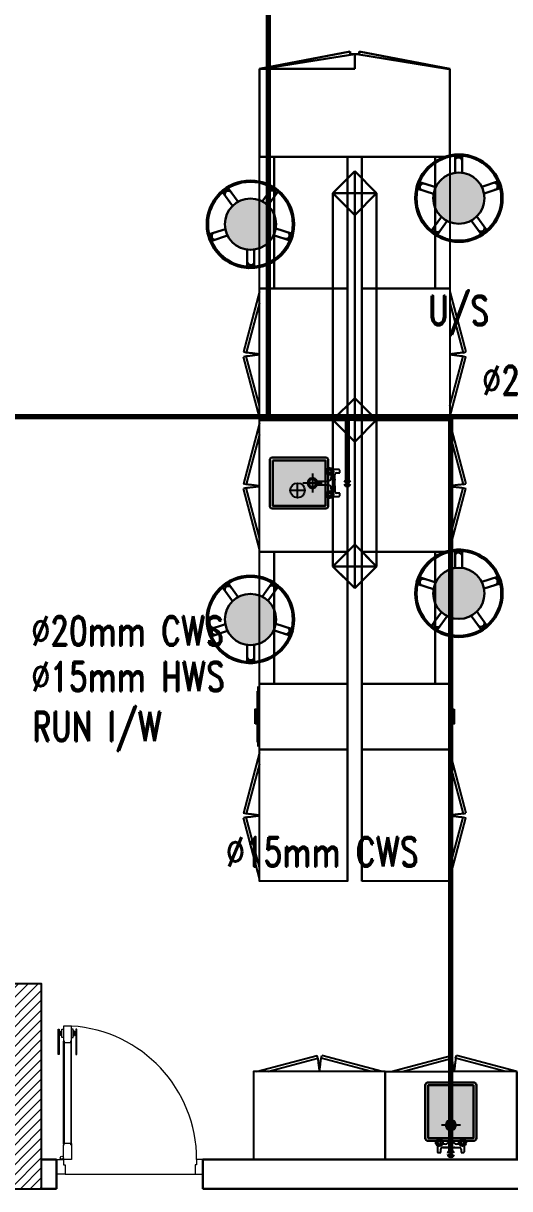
# Model space of a CAD drawing. Extents: x 800 to 995, y 398 to 804.
# Drawn here: x 874.73 to 878.06, y 708.52 to 716.48 of the extents above; entities that cross this region are included whole.
import ezdxf

# ---------------------------------------------------------------- set-up
doc = ezdxf.new("R2010")
doc.units = 0
doc.header["$MEASUREMENT"] = 0
doc.linetypes.add('ACAD_ISO02W100', pattern=[15, 12, -3])
doc.linetypes.add('DASHED', pattern=[19.05, 12.7, -6.35])
doc.layers.get('0').update_dxf_attribs({"color": 252, "linetype": 'CONTINUOUS', "lineweight": 30})
for name, color, linetype in [('-FUR', 252, 'CONTINUOUS'), ('LAYER8', 3, 'CONTINUOUS'), ('SAN', 2, 'CONTINUOUS')]:
    doc.layers.add(name, color=color, linetype=linetype)
for name, color, linetype, lineweight in [('Column', 6, 'CONTINUOUS', 25), ('DOOR', 30, 'CONTINUOUS', 9), ('hatch', 252, 'CONTINUOUS', 9), ('P-C-WATER', 5, 'CONTINUOUS', 70), ('P-TEXT', 1, 'CONTINUOUS', 25), ('Wall', 252, 'CONTINUOUS', 30)]:
    doc.layers.add(name, color=color, linetype=linetype, lineweight=lineweight)
doc.styles.add('ROMANC', font='romand.shx')

# ---------------------------------------------------------------- blocks, each defined once
blk = doc.blocks.new('YY5Y5')
at = {"layer": 'SAN', "color": 1}
for p, q in [((433.83, 542.04), (433.83, 538.56)), ((435.73, 542.41), (434.2, 542.41)), ((435.73, 540.55), (435.73, 542.41)), ((447.16, 542.41), (447.16, 540.55)), ((448.69, 542.41), (447.16, 542.41)), ((449.07, 538.56), (449.07, 542.04)), ((434.16, 537.56), (433.7, 538.02)), ((434.16, 536.15), (433.7, 535.69)), ((435.58, 537.56), (436.04, 538.02)), ((435.58, 536.15), (436.04, 535.69)), ((436.72, 537.65), (438.25, 537.65)), ((446.18, 539.55), (436.73, 539.55)), ((440.5, 535.4), (440.5, 528.74)), ((442.4, 528.74), (442.4, 535.4)), ((443.04, 539.55), (446.16, 539.55)), ((444.65, 537.65), (446.18, 537.65)), ((447.32, 537.56), (446.86, 538.02)), ((447.32, 536.15), (446.86, 535.69)), ((448.74, 537.56), (449.2, 538.02)), ((448.74, 536.15), (449.2, 535.69)), ((440.87, 528.36), (442.03, 528.36))]:
    blk.add_line(p, q, dxfattribs=at)
at = {"layer": 'SAN', "color": 1, "linetype": 'Continuous'}
blk.add_line((439.23, 539.55), (439.86, 539.55), dxfattribs=at)
at = {"layer": 'SAN', "color": 2, "linetype": 'DASHED'}
for points in [[(436.06, 527.03), (446.84, 527.03)], [(441.45, 532.42), (441.45, 521.63)]]:
    blk.add_lwpolyline(points, dxfattribs=at)
at = {"layer": 'SAN', "color": 1}
for centre, radius in [((434.87, 536.85), 2), ((434.87, 536.85), 1), ((434.87, 536.85), 0.8), ((448.03, 536.85), 2), ((448.03, 536.85), 1), ((448.03, 536.85), 0.8)]:
    blk.add_circle(centre, radius, dxfattribs=at)
for centre, radius, start, end in [((434.2, 542.04), 0.375, 90, 180), ((436.73, 540.55), 1, 180, 270), ((446.16, 540.55), 1, 270, 0), ((448.69, 542.04), 0.375, 0, 90), ((438.25, 535.4), 2.25, 0, 90), ((444.65, 535.4), 2.25, 90, 180), ((441.45, 527.03), 2.86, 109.43194, 70.56806), ((441.45, 527.03), 2.08, 117.27647, 62.72353), ((440.87, 528.74), 0.375, 180, 270), ((442.03, 528.74), 0.375, 270, 360)]:
    blk.add_arc(centre, radius, start, end, dxfattribs=at)
blk = doc.blocks.new('fd')
at = {"layer": '-FUR'}
h = blk.add_hatch(color=254, dxfattribs=at)
h.paths.add_polyline_path([(1322.6636, 576.6994), (1322.3536, 576.6994), (1322.3536, 577.0594), (1322.6636, 577.0594)], flags=16)
edge = h.paths.add_edge_path()
edge.add_line((1322.6636, 576.6794), (1322.3536, 576.6794))
edge.add_arc((1322.3536, 576.6994), 0.02, 180, 270, ccw=False)
edge.add_line((1322.3336, 576.6994), (1322.3336, 577.0594))
edge.add_arc((1322.3536, 577.0594), 0.02, 90, 180, ccw=False)
edge.add_line((1322.3536, 577.0794), (1322.6636, 577.0794))
edge.add_arc((1322.6636, 577.0594), 0.02, 0, 90, ccw=False)
edge.add_line((1322.6836, 577.0594), (1322.6836, 576.6994))
edge.add_arc((1322.6636, 576.6994), 0.02, -90, 0, ccw=False)
blk.add_hatch(color=253, dxfattribs=at).paths.add_polyline_path([(1322.6636, 577.0594), (1322.6636, 576.6994), (1322.3536, 576.6994), (1322.3536, 577.0594)])
h = blk.add_hatch(color=251, dxfattribs=at)
h.paths.add_polyline_path([(1322.6337, 577.0294), (1322.6636, 577.0594), (1322.6636, 576.6994), (1322.6336, 576.7294)])
h.paths.add_polyline_path([(1322.6336, 576.7294), (1322.6636, 576.6994), (1322.3536, 576.6994), (1322.3836, 576.7294)])
h = blk.add_hatch(color=252, dxfattribs=at)
h.paths.add_polyline_path([(1322.3836, 577.0294), (1322.3536, 577.0594), (1322.6636, 577.0594), (1322.6337, 577.0294)])
h.paths.add_polyline_path([(1322.3836, 576.7294), (1322.3536, 576.6994), (1322.3536, 577.0594), (1322.3836, 577.0294)])
for p, q in [((1322.4784, 577.2056), (1322.0597, 577.2056)), ((1322.4784, 577.2056), (1322.9597, 577.2056)), ((1322.0597, 576.6056), (1322.5097, 576.6056)), ((1322.9597, 576.6056), (1322.5097, 576.6056))]:
    blk.add_line(p, q, dxfattribs=at)
at = {"layer": '-FUR', "linetype": 'ACAD_ISO02W100'}
for p, q in [((1322.0597, 577.2056), (1322.5097, 577.2056)), ((1322.9597, 577.2056), (1322.5097, 577.2056)), ((1322.0997, 576.6056), (1322.5133, 576.4948)), ((1322.177, 576.6056), (1322.5185, 576.5141)), ((1322.8824, 576.6056), (1322.541, 576.5141)), ((1322.9597, 576.6056), (1322.5462, 576.4948)), ((1322.5185, 576.5141), (1322.5133, 576.4948)), ((1322.541, 576.5141), (1322.5462, 576.4948))]:
    blk.add_line(p, q, dxfattribs=at)
for centre, start, end in [((1324.045, 576.3727), 171.26112, 174.70691), ((1321.0144, 576.3727), 5.29309, 8.73888)]:
    blk.add_arc(centre, 1.5331, start, end, dxfattribs=at)
for p, q in [((1322.0597, 577.2056), (1322.0597, 576.6056)), ((1322.9597, 577.2056), (1322.9597, 576.6056))]:
    blk.add_line(p, q)
blk.add_lwpolyline([(1322.6636, 576.6794), (1322.3536, 576.6794, -0.414214), (1322.3336, 576.6994), (1322.3336, 577.0594, -0.414214), (1322.3536, 577.0794), (1322.6636, 577.0794, -0.414214), (1322.6836, 577.0594), (1322.6836, 576.6994, -0.414214)], format="xyb", close=True)
blk.add_lwpolyline([(1322.6636, 576.6794), (1322.3536, 576.6794, -0.414214), (1322.3336, 576.6994), (1322.3336, 577.0594, -0.414214), (1322.3536, 577.0794), (1322.6636, 577.0794, -0.414214), (1322.6836, 577.0594), (1322.6836, 576.6994, -0.414214)], format="xyb", close=True)
blk.add_lwpolyline([(1322.6636, 576.6994), (1322.3536, 576.6994), (1322.3536, 577.0594), (1322.6636, 577.0594)], close=True)
at = {"extrusion": (0, 0, -1), "xscale": 0.0121000000000322, "yscale": 0.0121000000000322, "zscale": -0.0121}
blk.add_blockref('YY5Y5', (-1327.8502, 570.5947), dxfattribs=at)
blk = doc.blocks.new('juy')
blk.add_line((1322.9597, 577.2056), (1322.9597, 576.6056))
blk.add_blockref('fd', (0, 0))
blk = doc.blocks.new('vfd')
at = {"layer": '-FUR'}
h = blk.add_hatch(color=254, dxfattribs=at)
h.paths.add_polyline_path([(1316.635, 565.8296), (1316.635, 566.1396), (1316.275, 566.1396), (1316.275, 565.8296)], flags=16)
edge = h.paths.add_edge_path()
edge.add_line((1316.655, 565.8296), (1316.655, 566.1396))
edge.add_ellipse((1316.635, 566.1396), major_axis=(-0.0141, -0.0141), ratio=1, start_angle=135, end_angle=225)
edge.add_line((1316.635, 566.1596), (1316.275, 566.1596))
edge.add_ellipse((1316.275, 566.1396), major_axis=(-0.0141, -0.0141), ratio=1, start_angle=225, end_angle=315)
edge.add_line((1316.255, 566.1396), (1316.255, 565.8296))
edge.add_ellipse((1316.275, 565.8296), major_axis=(0.0141, -0.0141), ratio=1, start_angle=225, end_angle=315)
edge.add_line((1316.275, 565.8096), (1316.635, 565.8096))
edge.add_ellipse((1316.635, 565.8296), major_axis=(0.0141, -0.0141), ratio=1, start_angle=-45, end_angle=45)
blk.add_hatch(color=253, dxfattribs=at).paths.add_polyline_path([(1316.275, 565.8296), (1316.635, 565.8296), (1316.635, 566.1396), (1316.275, 566.1396)])
h = blk.add_hatch(color=251, dxfattribs=at)
h.paths.add_polyline_path([(1316.305, 565.8596), (1316.275, 565.8296), (1316.635, 565.8296), (1316.605, 565.8596)])
h.paths.add_polyline_path([(1316.605, 565.8596), (1316.635, 565.8296), (1316.635, 566.1396), (1316.605, 566.1096)])
h = blk.add_hatch(color=252, dxfattribs=at)
h.paths.add_polyline_path([(1316.305, 566.1096), (1316.275, 566.1396), (1316.275, 565.8296), (1316.305, 565.8596)])
h.paths.add_polyline_path([(1316.605, 566.1096), (1316.635, 566.1396), (1316.275, 566.1396), (1316.305, 566.1096)])
blk.add_lwpolyline([(1316.655, 565.8296), (1316.655, 566.1396, 0.414214), (1316.635, 566.1596), (1316.275, 566.1596, 0.414214), (1316.255, 566.1396), (1316.255, 565.8296, 0.414214), (1316.275, 565.8096), (1316.635, 565.8096, 0.414214)], format="xyb", close=True)
blk.add_lwpolyline([(1316.655, 565.8296), (1316.655, 566.1396, 0.414214), (1316.635, 566.1596), (1316.275, 566.1596, 0.414214), (1316.255, 566.1396), (1316.255, 565.8296, 0.414214), (1316.275, 565.8096), (1316.635, 565.8096, 0.414214)], format="xyb", close=True)
blk.add_lwpolyline([(1316.635, 565.8296), (1316.635, 566.1396), (1316.275, 566.1396), (1316.275, 565.8296)], close=True)
at = {"layer": 'LAYER8'}
for p, q in [((1316.465, 566.0846), (1316.465, 565.9846)), ((1316.415, 566.0346), (1316.515, 566.0346))]:
    blk.add_line(p, q, dxfattribs=at)
blk.add_circle((1316.465, 566.0346), 0.05, dxfattribs=at)
at = {"xscale": 0.0121, "yscale": 0.0121, "zscale": 0.0121, "rotation": 89.99999999999997}
blk.add_blockref('YY5Y5', (1322.7397, 560.6431), dxfattribs=at)

msp = doc.modelspace()

# ---------------------------------------------------------------- hatches: boundary and pattern name
h = msp.add_hatch(color=256)
h.set_gradient(color1=(132, 132, 132), name='SPHERICAL')
h.paths.add_polyline_path([(877.5369, 715.2853, 1), (877.8869, 715.2853, 1)])
h = msp.add_hatch(color=256)
h.set_gradient(color1=(132, 132, 132), name='SPHERICAL')
h.paths.add_polyline_path([(876.4617, 715.1073, 1), (876.1117, 715.1073, 1)])
h = msp.add_hatch(color=256)
h.set_gradient(color1=(132, 132, 132), name='SPHERICAL')
h.paths.add_polyline_path([(877.5369, 712.5853, 1), (877.8869, 712.5853, 1)])
h = msp.add_hatch(color=256)
h.set_gradient(color1=(132, 132, 132), name='SPHERICAL')
h.paths.add_polyline_path([(876.4617, 712.4073, 1), (876.1117, 712.4073, 1)])
at = {"layer": 'hatch'}
h = msp.add_hatch(dxfattribs=at)
h.set_pattern_fill('ANSI31', color=252, scale=0.015, style=0)
h.set_pattern_definition([(45, (1093.41557, 380.996185), (-0.0336759605, 0.0336759605), [])])
h.paths.add_polyline_path([(874.4084, 708.5182), (874.8584, 708.5182), (874.8584, 709.9182), (874.4084, 709.9182)])

# ---------------------------------------------------------------- linework, layer by layer
at = {"layer": '-FUR', "linetype": 'ACAD_ISO02W100'}
for p, q in [((876.3493, 714.6682), (876.3493, 715.5682)), ((877.6493, 715.5682), (877.6493, 714.6682)), ((876.3493, 714.6482), (876.2385, 714.2347)), ((876.9493, 714.6682), (876.9493, 713.7682)), ((877.0493, 713.7682), (877.0493, 714.6682)), ((877.6493, 714.6482), (877.7601, 714.2347)), ((876.3493, 714.571), (876.2578, 714.2295)), ((877.6493, 714.571), (877.7408, 714.2295)), ((876.2578, 714.2295), (876.2385, 714.2347)), ((876.2578, 714.207), (876.2385, 714.2018)), ((876.3493, 713.7882), (876.2385, 714.2018)), ((876.3493, 713.8655), (876.2578, 714.207)), ((877.6493, 713.8655), (877.7408, 714.207)), ((877.6493, 713.7882), (877.7601, 714.2018)), ((877.7408, 714.2295), (877.7601, 714.2347)), ((877.7408, 714.207), (877.7601, 714.2018)), ((876.3493, 713.7482), (876.2385, 713.3347)), ((876.9493, 713.7682), (876.9493, 712.8682)), ((877.0493, 712.8682), (877.0493, 713.7682)), ((877.6493, 713.7482), (877.7601, 713.3347)), ((876.3493, 713.671), (876.2578, 713.3295)), ((877.6493, 713.671), (877.7408, 713.3295)), ((876.2578, 713.3295), (876.2385, 713.3347)), ((876.2578, 713.307), (876.2385, 713.3018)), ((876.3493, 712.8882), (876.2385, 713.3018)), ((876.3493, 712.9655), (876.2578, 713.307)), ((877.6493, 712.9655), (877.7408, 713.307)), ((877.6493, 712.8882), (877.7601, 713.3018)), ((877.7408, 713.3295), (877.7601, 713.3347)), ((877.7408, 713.307), (877.7601, 713.3018)), ((876.3493, 711.9682), (876.3493, 712.8682)), ((877.6493, 712.8682), (877.6493, 711.9682)), ((876.9493, 711.5182), (876.9493, 711.9682)), ((877.0493, 711.9682), (877.0493, 711.5182)), ((876.3493, 711.4982), (876.2385, 711.0847)), ((876.9493, 711.5182), (876.9493, 710.6182)), ((877.0493, 710.6182), (877.0493, 711.5182)), ((877.6493, 711.4982), (877.7601, 711.0847)), ((876.3493, 711.421), (876.2578, 711.0795)), ((877.6493, 711.421), (877.7408, 711.0795)), ((876.2578, 711.0795), (876.2385, 711.0847)), ((877.7408, 711.0795), (877.7601, 711.0847)), ((876.2578, 711.057), (876.2385, 711.0518)), ((876.3493, 710.6382), (876.2385, 711.0518)), ((876.3493, 710.7155), (876.2578, 711.057)), ((877.6493, 710.7155), (877.7408, 711.057)), ((877.6493, 710.6382), (877.7601, 711.0518)), ((877.7408, 711.057), (877.7601, 711.0518)), ((876.3284, 709.3182), (876.742, 709.4291)), ((876.4057, 709.3182), (876.7471, 709.4097)), ((876.7471, 709.4097), (876.742, 709.4291)), ((876.7697, 709.4097), (876.7748, 709.4291)), ((877.1111, 709.3182), (876.7697, 709.4097)), ((877.1884, 709.3182), (876.7748, 709.4291)), ((876.3084, 708.7182), (877.2084, 708.7182))]:
    msp.add_line(p, q, dxfattribs=at)
at = {"layer": '-FUR'}
for p, q in [((876.3393, 711.5382), (876.3393, 711.9482)), ((877.6593, 711.9482), (877.6593, 711.5382)), ((876.3343, 711.5682), (876.3343, 711.9182)), ((877.6643, 711.9182), (877.6643, 711.5682))]:
    msp.add_line(p, q, dxfattribs=at)
for points in [[(876.9493, 714.6682), (876.9493, 713.7682), (876.3493, 713.7682), (876.3493, 714.6682)], [(877.0493, 713.7682), (877.0493, 714.6682), (877.6493, 714.6682), (877.6493, 713.7682)], [(876.9493, 713.7682), (876.9493, 712.8682), (876.3493, 712.8682), (876.3493, 713.7682)], [(877.0493, 712.8682), (877.0493, 713.7682), (877.6493, 713.7682), (877.6493, 712.8682)], [(876.3493, 711.5182), (876.3493, 711.9682), (876.9493, 711.9682), (876.9493, 711.5182)], [(877.6493, 711.9682), (877.6493, 711.5182), (877.0493, 711.5182), (877.0493, 711.9682)], [(876.9493, 711.5182), (876.9493, 710.6182), (876.3493, 710.6182), (876.3493, 711.5182)], [(877.0493, 710.6182), (877.0493, 711.5182), (877.6493, 711.5182), (877.6493, 710.6182)], [(876.3084, 708.7182), (877.2084, 708.7182), (877.2084, 709.3182), (876.3084, 709.3182)]]:
    msp.add_lwpolyline(points, close=True, dxfattribs=at)
at = {"layer": '-FUR', "color": 1}
for points in [[(876.3193, 711.6932), (876.3193, 711.7932), (876.3293, 711.7932), (876.3293, 711.6932)], [(877.6793, 711.7932), (877.6793, 711.6932), (877.6693, 711.6932), (877.6693, 711.7932)]]:
    msp.add_lwpolyline(points, close=True, dxfattribs=at)
at = {"layer": '-FUR', "linetype": 'ACAD_ISO02W100'}
for centre, start, end in [((876.1164, 712.703), 81.26112, 84.70691), ((876.1164, 715.7335), 275.29309, 278.73888), ((877.8822, 712.703), 95.29309, 98.73888), ((877.8822, 715.7335), 261.26112, 264.70691), ((876.1164, 711.803), 81.26112, 84.70691), ((876.1164, 714.8335), 275.29309, 278.73888), ((877.8822, 711.803), 95.29309, 98.73888), ((877.8822, 714.8335), 261.26112, 264.70691), ((876.1164, 709.553), 81.26112, 84.70691), ((876.1164, 712.5835), 275.29309, 278.73888), ((877.8822, 709.553), 95.29309, 98.73888), ((877.8822, 712.5835), 261.26112, 264.70691), ((878.2737, 709.5512), 185.29309, 188.73888), ((875.2431, 709.5512), 351.26112, 354.70691)]:
    msp.add_arc(centre, 1.5331, start, end, dxfattribs=at)
for p, q in [((876.3493, 716.1682), (876.9693, 716.2882)), ((876.3693, 716.1682), (876.9993, 716.2682)), ((876.9693, 716.2682), (876.9693, 716.2882)), ((876.9993, 716.2682), (876.9693, 716.2682)), ((876.9993, 716.1682), (876.9993, 716.2682)), ((876.9993, 716.2682), (877.0293, 716.2682)), ((877.6293, 716.1682), (877.0143, 716.2682)), ((877.0293, 716.2682), (877.0293, 716.2882)), ((877.6493, 716.1682), (877.0293, 716.2882)), ((876.3493, 715.5682), (876.3493, 716.1682)), ((876.3493, 716.1682), (876.9993, 716.1682)), ((876.3493, 716.1682), (876.3693, 716.1682)), ((877.6493, 716.1682), (877.6293, 716.1682)), ((877.6493, 716.1682), (877.6493, 715.5682)), ((876.3493, 715.5682), (877.6493, 715.5682)), ((876.9493, 715.5682), (876.3493, 715.5682)), ((876.3493, 715.5682), (876.4493, 715.5682)), ((876.4493, 715.5682), (876.4493, 714.6682)), ((876.9493, 714.6682), (876.9493, 715.5682)), ((877.6493, 715.5682), (877.0493, 715.5682)), ((877.0493, 715.5682), (877.0493, 714.6682)), ((877.5493, 714.6682), (877.5493, 715.5682)), ((877.6862, 715.4584), (877.6858, 715.5717)), ((877.7241, 715.5843), (877.6966, 715.5842)), ((877.7336, 715.4589), (877.7341, 715.5744)), ((876.9995, 715.47), (876.8495, 715.32)), ((876.9995, 713.77), (876.9995, 715.47)), ((876.9995, 715.32), (876.9995, 715.47)), ((876.9995, 715.47), (877.1495, 715.32)), ((877.4313, 715.3893), (877.4229, 715.3631)), ((877.5535, 715.3596), (877.4438, 715.3957)), ((877.8686, 715.3632), (877.9762, 715.3986)), ((878.0001, 715.3661), (877.9915, 715.3923)), ((876.1642, 715.2322), (876.0972, 715.3236)), ((876.1208, 715.3563), (876.0986, 715.3401)), ((876.2022, 715.2605), (876.1348, 715.3542)), ((876.3677, 715.2624), (876.4339, 715.3543)), ((876.4063, 715.235), (876.4746, 715.3281)), ((876.4723, 715.342), (876.45, 715.3581)), ((877.1495, 715.32), (876.8495, 715.32)), ((876.8495, 715.32), (876.8495, 713.77)), ((876.9995, 715.17), (876.8495, 715.32)), ((876.8495, 715.32), (877.1495, 715.32)), ((876.9995, 715.32), (876.9995, 715.17)), ((877.1495, 715.32), (876.9995, 715.17)), ((877.1495, 713.77), (877.1495, 715.32)), ((877.5393, 715.3144), (877.4315, 715.349)), ((877.8838, 715.3183), (877.9937, 715.3535)), ((876.9493, 710.6182), (876.9493, 715.2203)), ((877.0493, 715.2198), (877.0493, 710.6182)), ((876.9995, 715.17), (876.9995, 714.32)), ((877.5923, 715.1576), (877.524, 715.0645)), ((877.631, 715.1302), (877.5647, 715.0382)), ((877.7964, 715.1321), (877.8639, 715.0384)), ((877.8345, 715.1604), (877.9014, 715.0689)), ((876.1148, 715.0742), (876.0049, 715.039)), ((876.4593, 715.0782), (876.5672, 715.0436)), ((877.5263, 715.0505), (877.5486, 715.0344)), ((877.8778, 715.0362), (877.9, 715.0525)), ((875.9985, 715.0264), (876.0071, 715.0003)), ((876.13, 715.0293), (876.0224, 714.9939)), ((876.4451, 715.0329), (876.5548, 714.9968)), ((876.5674, 715.0033), (876.5758, 715.0295)), ((876.265, 714.9336), (876.2645, 714.8182)), ((876.3124, 714.9341), (876.3128, 714.8208)), ((876.2745, 714.8082), (876.302, 714.8083)), ((876.3493, 714.6682), (876.9493, 714.6682)), ((877.0493, 714.6682), (877.6493, 714.6682)), ((877.6493, 714.6682), (877.5493, 714.6682)), ((876.9995, 713.92), (876.8495, 713.77)), ((876.9995, 713.77), (876.9995, 713.92)), ((876.9995, 713.92), (877.1495, 713.77)), ((877.1495, 713.77), (876.8495, 713.77)), ((876.9995, 713.62), (876.8495, 713.77)), ((876.8495, 713.77), (877.1495, 713.77)), ((876.8495, 713.77), (876.8495, 712.77)), ((876.9995, 713.77), (876.9995, 713.62)), ((877.1495, 713.77), (876.9995, 713.62)), ((877.0493, 713.7682), (876.9993, 713.7682)), ((877.1495, 712.77), (877.1478, 713.7682)), ((876.9995, 713.62), (876.9995, 712.77)), ((876.9995, 712.92), (876.8495, 712.77)), ((876.9995, 712.92), (876.8495, 712.77)), ((877.1495, 712.77), (876.9995, 712.92)), ((876.9995, 712.77), (876.9995, 712.92)), ((877.1495, 712.77), (876.9995, 712.92)), ((876.9493, 712.8682), (876.3493, 712.8682)), ((876.3493, 712.8682), (876.4493, 712.8682)), ((876.4493, 712.8682), (876.4493, 711.9682)), ((876.9493, 712.8698), (876.8495, 712.77)), ((876.9493, 711.9682), (876.9493, 712.8682)), ((877.6493, 712.8682), (877.0493, 712.8682)), ((877.0493, 712.8682), (877.0493, 711.9682)), ((877.0513, 712.8682), (877.1495, 712.77)), ((877.5493, 711.9682), (877.5493, 712.8682)), ((877.6862, 712.7584), (877.6858, 712.8717)), ((877.7241, 712.8843), (877.6966, 712.8842)), ((877.7336, 712.7589), (877.7341, 712.8744)), ((876.8495, 712.77), (877.1495, 712.77)), ((876.9995, 712.62), (876.8495, 712.77)), ((876.8495, 712.77), (877.1495, 712.77)), ((876.9995, 712.77), (876.8495, 712.77)), ((876.8495, 712.77), (876.9995, 712.77)), ((876.9995, 712.62), (876.8495, 712.77)), ((876.8495, 712.77), (877.1495, 712.77)), ((876.8495, 712.77), (877.1495, 712.77)), ((876.8495, 712.77), (876.9493, 712.6703)), ((877.1495, 712.77), (876.9995, 712.62)), ((876.9995, 712.77), (877.1495, 712.77)), ((876.9995, 712.77), (876.9995, 712.62)), ((877.1495, 712.77), (876.9995, 712.62)), ((877.0493, 712.6698), (877.1495, 712.77)), ((876.1208, 712.6563), (876.0986, 712.6401)), ((876.2022, 712.5605), (876.1348, 712.6542)), ((876.3677, 712.5624), (876.4339, 712.6543)), ((876.4723, 712.642), (876.45, 712.6581)), ((877.4313, 712.6893), (877.4229, 712.6631)), ((877.5535, 712.6596), (877.4438, 712.6957)), ((877.8686, 712.6632), (877.9762, 712.6986)), ((878.0001, 712.6661), (877.9915, 712.6923)), ((876.1642, 712.5322), (876.0972, 712.6236)), ((876.4063, 712.535), (876.4746, 712.6281)), ((877.5393, 712.6144), (877.4315, 712.649)), ((877.8838, 712.6183), (877.9937, 712.6535)), ((877.5923, 712.4576), (877.524, 712.3645)), ((877.631, 712.4302), (877.5647, 712.3382)), ((877.7964, 712.4321), (877.8639, 712.3384)), ((877.8345, 712.4604), (877.9014, 712.3689)), ((876.1148, 712.3742), (876.0049, 712.339)), ((876.4593, 712.3782), (876.5672, 712.3436)), ((877.5263, 712.3505), (877.5486, 712.3344)), ((877.8778, 712.3362), (877.9, 712.3525)), ((875.9985, 712.3264), (876.0071, 712.3003)), ((876.13, 712.3293), (876.0224, 712.2939)), ((876.4451, 712.3329), (876.5548, 712.2968)), ((876.5674, 712.3033), (876.5758, 712.3295)), ((876.265, 712.2336), (876.2645, 712.1182)), ((876.3124, 712.2341), (876.3128, 712.1208)), ((876.2745, 712.1082), (876.302, 712.1083)), ((876.3493, 711.9682), (876.9493, 711.9682)), ((877.0493, 711.9682), (877.6493, 711.9682)), ((877.6493, 711.9682), (877.5493, 711.9682))]:
    msp.add_line(p, q)
for centre, radius in [((877.7119, 715.2853), 0.299), ((877.7119, 715.2853), 0.29), ((877.7119, 715.2853), 0.175), ((876.2867, 715.1073), 0.299), ((876.2867, 715.1073), 0.29), ((876.2867, 715.1073), 0.175), ((877.7119, 712.5853), 0.299), ((877.7119, 712.5853), 0.29), ((877.7119, 712.5853), 0.175), ((876.2867, 712.4073), 0.299), ((876.2867, 712.4073), 0.29), ((876.2867, 712.4073), 0.175)]:
    msp.add_circle(centre, radius)
for centre, radius, start, end in [((877.6989, 715.5713), 0.0131, 100.27962, 178.34598), ((877.7089, 715.5389), 0.025, 348.82483, 157.06505), ((877.7241, 715.5743), 0.01, 0.20885, 90.20885), ((877.4359, 715.3613), 0.0131, 172.27962, 250.34598), ((877.4408, 715.3862), 0.01, 72.20885, 162.20885), ((877.4698, 715.3608), 0.025, 60.82483, 229.06505), ((877.9522, 715.3665), 0.025, 276.82483, 85.06505), ((877.9799, 715.386), 0.0131, 28.27962, 106.34598), ((877.9906, 715.363), 0.01, 288.20885, 18.20885), ((876.1081, 715.331), 0.0131, 136.27962, 214.34598), ((876.1352, 715.3107), 0.025, 24.82483, 193.06505), ((876.1267, 715.3483), 0.01, 36.20885, 126.20885), ((876.4333, 715.3142), 0.025, 312.82483, 121.06505), ((876.4443, 715.3463), 0.0131, 64.27962, 142.34598), ((876.4665, 715.3339), 0.01, 324.20885, 54.20885), ((876.0464, 715.026), 0.025, 96.82483, 265.06505), ((876.5288, 715.0317), 0.025, 240.82483, 49.06505), ((876.5628, 715.0312), 0.0131, 352.27962, 70.34598), ((877.5322, 715.0586), 0.01, 144.20885, 234.20885), ((877.5653, 715.0784), 0.025, 132.82483, 301.06505), ((877.8634, 715.0819), 0.025, 204.82483, 13.06505), ((877.8906, 715.0615), 0.0131, 316.27962, 34.34598), ((876.008, 715.0295), 0.01, 108.20885, 198.20885), ((876.0187, 715.0065), 0.0131, 208.27962, 286.34598), ((876.5578, 715.0063), 0.01, 252.20885, 342.20885), ((877.5543, 715.0463), 0.0131, 244.27962, 322.34598), ((877.8719, 715.0443), 0.01, 216.20885, 306.20885), ((876.2745, 714.8182), 0.01, 180.20885, 270.20885), ((876.2897, 714.8537), 0.025, 168.82483, 337.06505), ((876.2997, 714.8212), 0.0131, 280.27962, 358.34598), ((877.6989, 712.8713), 0.0131, 100.27962, 178.34598), ((877.7089, 712.8389), 0.025, 348.82483, 157.06505), ((877.7241, 712.8743), 0.01, 0.20885, 90.20885), ((876.1267, 712.6483), 0.01, 36.20885, 126.20885), ((876.4443, 712.6463), 0.0131, 64.27962, 142.34598), ((877.4359, 712.6613), 0.0131, 172.27962, 250.34598), ((877.4408, 712.6862), 0.01, 72.20885, 162.20885), ((877.4698, 712.6608), 0.025, 60.82483, 229.06505), ((877.9522, 712.6665), 0.025, 276.82483, 85.06505), ((877.9799, 712.686), 0.0131, 28.27962, 106.34598), ((877.9906, 712.663), 0.01, 288.20885, 18.20885), ((876.1081, 712.631), 0.0131, 136.27962, 214.34598), ((876.1352, 712.6107), 0.025, 24.82483, 193.06505), ((876.4333, 712.6142), 0.025, 312.82483, 121.06505), ((876.4665, 712.6339), 0.01, 324.20885, 54.20885), ((876.008, 712.3295), 0.01, 108.20885, 198.20885), ((876.0464, 712.326), 0.025, 96.82483, 265.06505), ((876.5288, 712.3317), 0.025, 240.82483, 49.06505), ((876.5628, 712.3312), 0.0131, 352.27962, 70.34598), ((877.5322, 712.3586), 0.01, 144.20885, 234.20885), ((877.5653, 712.3784), 0.025, 132.82483, 301.06505), ((877.5543, 712.3463), 0.0131, 244.27962, 322.34598), ((877.8634, 712.3819), 0.025, 204.82483, 13.06505), ((877.8719, 712.3443), 0.01, 216.20885, 306.20885), ((877.8906, 712.3615), 0.0131, 316.27962, 34.34598), ((876.0187, 712.3065), 0.0131, 208.27962, 286.34598), ((876.5578, 712.3063), 0.01, 252.20885, 342.20885), ((876.2745, 712.1182), 0.01, 180.20885, 270.20885), ((876.2897, 712.1537), 0.025, 168.82483, 337.06505), ((876.2997, 712.1212), 0.0131, 280.27962, 358.34598)]:
    msp.add_arc(centre, radius, start, end)
at = {"layer": 'Column', "color": 252}
msp.add_lwpolyline([(874.4084, 708.5182), (874.8584, 708.5182), (874.8584, 709.9182), (874.4084, 709.9182)], close=True, dxfattribs=at)
at = {"layer": 'DOOR', "color": 252}
for p, q in [((875.0071, 708.8238), (875.0071, 709.5237)), ((875.012, 709.5237), (875.012, 708.8238)), ((875.0587, 709.5237), (875.0587, 708.8238)), ((875.0637, 708.8238), (875.0637, 709.5237))]:
    msp.add_line(p, q, dxfattribs=at)
at = {"layer": 'DOOR', "color": 251}
msp.add_line((875.0187, 708.6182), (875.9076, 708.6182), dxfattribs=at)
at = {"layer": 'DOOR', "color": 5}
for points in [[(875.012, 709.5292), (875.012, 709.5181), (875.0587, 709.5181), (875.0587, 709.5292), (875.0631, 709.5292), (875.0631, 709.6292), (875.0631, 709.6292), (875.0076, 709.6292), (875.0076, 709.5292)], [(875.012, 708.8182), (875.012, 708.8293), (875.0587, 708.8293), (875.0587, 708.8182), (875.0631, 708.8182), (875.0631, 708.7182), (875.0631, 708.7182), (875.0076, 708.7182), (875.0076, 708.8182)], [(874.9632, 708.6182), (874.9632, 708.7182), (875.0076, 708.7182), (875.0076, 708.6803), (875.0187, 708.6803), (875.0187, 708.6182)], [(875.9632, 708.6182), (875.9632, 708.7182), (875.9186, 708.7182), (875.9186, 708.6803), (875.9075, 708.6803), (875.9076, 708.6182)]]:
    msp.add_lwpolyline(points, close=True, dxfattribs=at)
at = {"layer": 'DOOR', "color": 1}
for points in [[(874.9792, 709.4347), (874.9712, 709.4347), (874.9712, 709.607), (874.9792, 709.607)], [(874.9909, 709.5892), (874.9845, 709.5892), (874.9845, 709.569), (874.9909, 709.569)], [(875.0798, 709.5892), (875.0862, 709.5892), (875.0862, 709.569), (875.0798, 709.569)], [(875.0915, 709.4347), (875.0996, 709.4347), (875.0996, 709.607), (875.0915, 709.607)]]:
    msp.add_lwpolyline(points, close=True, dxfattribs=at)
for points in [[(874.9792, 709.5889, -1), (874.9845, 709.5889), (874.9845, 709.5889), (874.9845, 709.5693), (874.9845, 709.5693, -1), (874.9792, 709.5693), (874.9792, 709.5693)], [(875.0915, 709.5889, 1), (875.0862, 709.5889), (875.0862, 709.5889), (875.0862, 709.5693), (875.0862, 709.5693, 1), (875.0915, 709.5693), (875.0915, 709.5693)]]:
    msp.add_lwpolyline(points, format="xyb", close=True, dxfattribs=at)
for points in [[(874.9965, 709.5618), (874.9909, 709.5618), (874.9909, 709.5963), (874.9965, 709.5963)], [(875.0076, 709.5515), (874.9965, 709.5515), (874.9965, 709.607), (875.0076, 709.607)], [(875.0743, 709.5618), (875.0798, 709.5618), (875.0798, 709.5963), (875.0743, 709.5963)]]:
    msp.add_lwpolyline(points, dxfattribs=at)
at = {"layer": 'DOOR', "color": 5}
msp.add_lwpolyline([(875.0631, 709.5515), (875.0743, 709.5515), (875.0743, 709.607), (875.0631, 709.607)], dxfattribs=at)
for points in [[(875.012, 709.5187), (875.012, 709.5187, -1), (875.012, 709.5287)], [(875.0587, 709.5187), (875.0587, 709.5187, 1), (875.0587, 709.5287)], [(875.012, 708.8288), (875.012, 708.8288, 1), (875.012, 708.8188)], [(875.0587, 708.8288), (875.0587, 708.8288, -1), (875.0587, 708.8188)]]:
    msp.add_lwpolyline(points, format="xyb", close=True, dxfattribs=at)
msp.add_circle((874.9965, 708.7294), 0.0111, dxfattribs=at)
at = {"layer": 'DOOR', "color": 252}
msp.add_arc((875.0058, 708.7182), 0.9128, 360, 86.39768, dxfattribs=at)
at = {"layer": 'P-C-WATER', "linetype": 'Continuous'}
for p, q in [((876.4068, 718.0433, -0.1), (876.4068, 713.7942, -0.1)), ((863.2067, 713.7941), (882.8472, 713.7941)), ((876.9493, 713.3391), (876.9493, 713.7942)), ((877.6572, 708.7697), (877.6572, 713.7942))]:
    msp.add_line(p, q, dxfattribs=at)
at = {"layer": 'P-C-WATER', "linetype": 'ByBlock'}
for centre, start, end in [((876.9493, 713.3391), 0, 180), ((876.9493, 713.3391), 180, 0), ((877.6572, 708.7572), 0, 180), ((877.6572, 708.7572), 180, 0)]:
    msp.add_arc(centre, 0.0125, start, end, dxfattribs=at)
at = {"layer": 'Wall', "color": 252, "linetype": 'Continuous'}
for p, q in [((874.9603, 708.7182), (874.859, 708.7182)), ((874.9603, 708.7182), (874.9603, 708.5182)), ((879.2084, 708.7182), (875.9603, 708.7182)), ((875.9603, 708.7182), (875.9603, 708.5182)), ((874.9603, 708.5182), (874.859, 708.5182)), ((879.2084, 708.5182), (875.9603, 708.5182))]:
    msp.add_line(p, q, dxfattribs=at)

# ---------------------------------------------------------------- block references
at = {"rotation": 180}
msp.add_blockref('vfd', (2193.0737, 1279.3238), dxfattribs=at)
at = {"xscale": -1, "rotation": 180}
msp.add_blockref('juy', (-444.8513, 1285.9238), dxfattribs=at)

# ---------------------------------------------------------------- texts
at = {"layer": 'P-TEXT', "color": 41, "style": 'ROMANC', "width": 0.75}
for s, p in [('U/S', (877.502, 714.4176)), ('%%C20mm CWS', (877.8719, 713.9407)), ('%%C20mm CWS', (874.7882, 712.2288)), ('%%C20mm CWS', (874.7882, 712.2288)), ('%%C15mm HWS', (874.7882, 711.9173)), ('%%C15mm HWS', (874.7882, 711.9173)), ('RUN I/W', (874.7952, 711.5761)), ('RUN I/W', (874.7951, 711.5761)), ('%%C15mm CWS', (876.1196, 710.72))]:
    msp.add_text(s, height=0.2, dxfattribs=at).set_placement(p)

doc.saveas('drawing.dxf')
